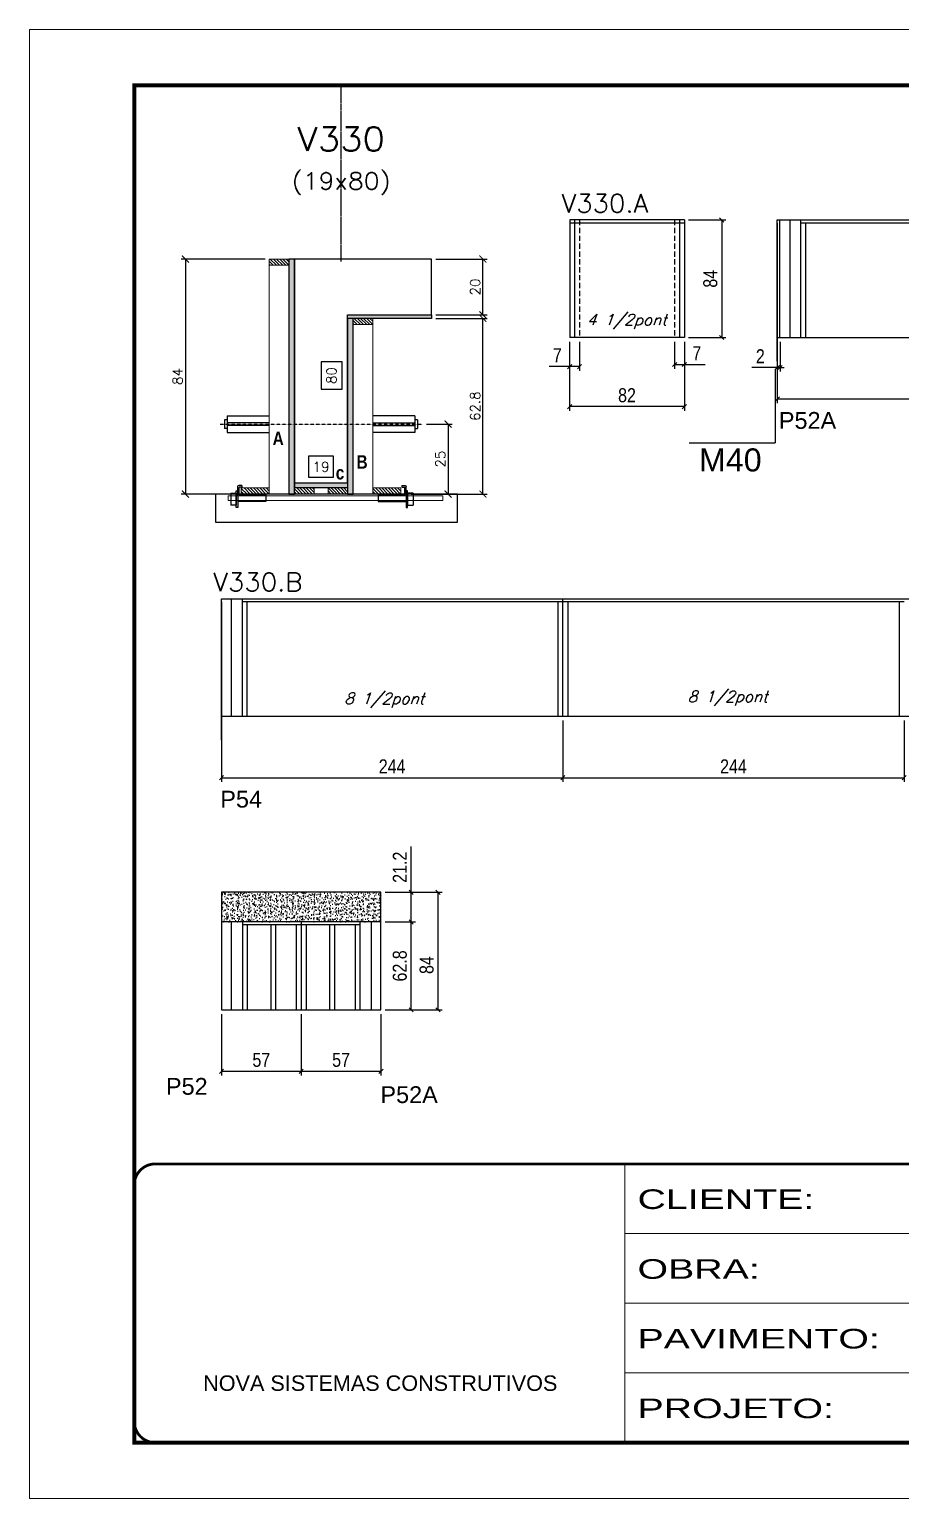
# Model space of a CAD drawing. Extents: x 137137 to 143418, y 10464 to 34486.
# Drawn here: x 141892 to 142515, y 23099 to 24149 of the extents above; entities that cross this region are included whole.
import ezdxf
from ezdxf.enums import TextEntityAlignment as Align

# ---------------------------------------------------------------- set-up
doc = ezdxf.new("R2010")
doc.units = 0
for name, pattern in [('CONTINUO', [0]), ('DASHED', [0.75, 0.5, -0.25]), ('HIDDEN', [0.375, 0.25, -0.125])]:
    doc.linetypes.add(name, pattern=pattern)
for name, color, linetype in [('5', 5, 'Continuous'), ('barrote', 251, 'Continuous'), ('COTA', 241, 'Continuous'), ('Cota Seção (2x)', 4, 'Continuous'), ('detalhes', 4, 'Continuous'), ('NOMENCLATURA', 7, 'Continuous'), ('Painéis', 200, 'Continuous'), ('presilha', 1, 'Continuous'), ('SARR_2.2x7', 40, 'Continuous'), ('SARR_3.5x7', 81, 'Continuous'), ('TENSOR', 3, 'Continuous'), ('texto', 7, 'Continuous'), ('Texto de Titulo', 7, 'Continuous'), ('Texto Qtd Sarr', 242, 'Continuous')]:
    doc.layers.add(name, color=color, linetype=linetype)
for name, color, linetype, lineweight in [('CONCRETO', 251, 'Continuous', 25), ('Folhas', 255, 'Continuous', 9), ('Hachura', 251, 'Continuous', 9), ('Madeira', 126, 'Continuous', 18), ('SARRAFO DE PRESSAO', 251, 'DASHED', 9), ('SCO-___-LAJ', 2, 'Continuous', 0), ('Texto Seção', 7, 'Continuous', 15)]:
    doc.layers.add(name, color=color, linetype=linetype, lineweight=lineweight)
doc.styles.add('ARIAL', font='arial.ttf')
doc.styles.add('COTA TECNICA', font='techl___.ttf', dxfattribs={"height": 10})
doc.styles.add('REGUA-120', font='ROMANS.shx', dxfattribs={"height": 15})
doc.styles.add('Romans', font='romans.shx')
doc.styles.get("Standard").update_dxf_attribs({"font": 'arial.ttf'})
doc.styles.add('TECNICA', font='techb___.ttf', dxfattribs={"height": 10})
doc.styles.add('Tecnologia', font='')
doc.styles.get('Tecnologia').set_extended_font_data('Forgotten Futurist')
doc.dimstyles.new('Cota Seção (2x)', dxfattribs={"dimtxt": 7, "dimasz": 5, "dimexe": 3, "dimexo": 3, "dimgap": 2, "dimtad": 3, "dimdec": 1, "dimlfac": 0.5, "dimzin": 12, "dimdsep": 46, "dimtxsty": 'Romans', "dimblk": 'ARCHTICK', "dimcen": 0, "dimclrd": 4, "dimclre": 4, "dimclrt": 1, "dimadec": 1, "dimazin": 3, "dimtfac": 1, "dimtdec": 1, "dimtmove": 0, "dimatfit": 3, "dimldrblk": 'OBLIQUE', "dimfxl": 1, "dimtolj": 1, "dimtzin": 12, "dimarcsym": 0})
doc.dimstyles.new('Cota Seção interna', dxfattribs={"dimtxt": 7, "dimasz": 6, "dimexe": 0.18, "dimexo": 2, "dimgap": -4, "dimtad": 3, "dimdec": 1, "dimlfac": 0.5, "dimzin": 12, "dimdsep": 46, "dimtxsty": 'Romans', "dimblk": 'ARCHTICK', "dimcen": 0.09, "dimse1": 1, "dimse2": 1, "dimsd1": 1, "dimsd2": 1, "dimclrd": 180, "dimclre": 5, "dimclrt": 1, "dimadec": 0, "dimazin": 3, "dimtfac": 1, "dimtdec": 1, "dimtofl": 0, "dimtmove": 0, "dimatfit": 3, "dimldrblk": 'ARCHTICK', "dimfxl": 1, "dimtolj": 1, "dimtzin": 0, "dimarcsym": 0})
doc.dimstyles.new('PAINEL', dxfattribs={"dimtxt": 10, "dimasz": 3, "dimexe": 3, "dimexo": 3, "dimgap": 3, "dimtad": 1, "dimdec": 1, "dimzin": 12, "dimdsep": 46, "dimtxsty": 'COTA TECNICA', "dimblk1": 'OBLIQUE', "dimblk2": 'OBLIQUE', "dimsah": 1, "dimcen": 0.9, "dimclrd": 4, "dimclre": 4, "dimclrt": 240, "dimadec": 1, "dimazin": 3, "dimtfac": 1, "dimtdec": 1, "dimtmove": 0, "dimatfit": 3, "dimfxl": 1, "dimtolj": 1, "dimtzin": 12, "dimarcsym": 0})

# ---------------------------------------------------------------- blocks, each defined once
blk = doc.blocks.new('9999999999')
at = {"color": 30, "linetype": 'CONTINUO'}
for p, q in [((98564.6, 34230.2), (98564.6, 34429.4)), ((98564.6, 34379.6), (99584, 34379.6)), ((98564.6, 34329.8), (99488, 34329.8)), ((98564.6, 34280), (99488, 34280))]:
    blk.add_line(p, q, dxfattribs=at)
at = {"color": 30, "linetype": 'CONTINUO', "const_width": 2}
blk.add_lwpolyline([(99584, 34230.2), (99584, 34414.4, 0.414214), (99569, 34429.4), (98229, 34429.4, 0.414214), (98214, 34414.4), (98214, 34245.2, 0.414214), (98229, 34230.2), (99584, 34230.2)], format="xyb", dxfattribs=at)
at = {"layer": 'Folhas'}
blk.add_lwpolyline([(98139, 34190.2), (99624, 34190.2), (99624, 35240.2), (98139, 35240.2)], close=True, dxfattribs=at)
at = {"layer": 'Folhas', "color": 30, "const_width": 3}
blk.add_lwpolyline([(98214, 34230.2), (99584, 34230.2), (99584, 35200.2), (98214, 35200.2)], close=True, dxfattribs=at)
at = {"color": 7, "linetype": 'Continuous', "ltscale": 5, "style": 'ARIAL'}
blk.add_text('NOVA SISTEMAS CONSTRUTIVOS', height=11.059, dxfattribs=at).set_placement((98263.2, 34267.2))
at = {"layer": 'Folhas', "color": 7, "style": 'Tecnologia', "width": 1.5}
for s, p in [('CLIENTE:', (98573.7, 34397.2)), ('OBRA:', (98573.7, 34347.3)), ('PAVIMENTO:', (98573.7, 34297.5)), ('PROJETO:', (98573.7, 34247.7))]:
    blk.add_text(s, height=14, dxfattribs=at).set_placement(p)
blk = doc.blocks.new('titulo1')
at = {"layer": 'Defpoints', "color": 252, "linetype": 'HIDDEN', "ltscale": 2}
blk.add_line((0, 0), (0, 125), dxfattribs=at)
at = {"layer": 'Defpoints', "style": 'Romans', "oblique": 15}
blk.add_attdef('FOLHA', text='', height=10, dxfattribs=at).set_placement((0, 15.6), align=Align.MIDDLE_CENTER)
at = {"layer": 'Texto Qtd Sarr', "color": 3, "style": 'Romans', "oblique": 15}
for tag, height, p in [('TITULO', 17, (0, 71.4)), ('SEÇÃO', 12, (0, 41.5))]:
    blk.add_attdef(tag, text='', height=height, dxfattribs=at).set_placement(p, align=Align.MIDDLE_CENTER)
blk = doc.blocks.new('_Oblique')
at = {"color": 0, "linetype": 'ByBlock', "lineweight": -2}
blk.add_line((-0.5, -0.5), (0.5, 0.5), dxfattribs=at)
blk = doc.blocks.new('*D1645')
at = {"layer": 'COTA', "color": 4, "linetype": 'ByBlock', "lineweight": -2, "transparency": 16777216}
for p, q in [((142426.9, 23937.9), (142426.9, 23881.5)), ((142672.9, 23925.4), (142672.9, 23881.5)), ((142426.9, 23884.5), (142672.9, 23884.5))]:
    blk.add_line(p, q, dxfattribs=at)
at = {"layer": 'Defpoints', "color": 0, "linetype": 'ByBlock', "transparency": 16777216}
for p in [(142426.9, 23940.9), (142672.9, 23928.4), (142672.9, 23884.5)]:
    blk.add_point(p, dxfattribs=at)
at = {"layer": 'COTA', "color": 4, "linetype": 'ByBlock', "lineweight": -2, "transparency": 16777216, "xscale": 3, "yscale": 3, "zscale": 3, "rotation": 180}
blk.add_blockref('_Oblique', (142426.9, 23884.5), dxfattribs=at)
at = {"layer": 'COTA', "color": 4, "linetype": 'ByBlock', "lineweight": -2, "transparency": 16777216, "xscale": 3, "yscale": 3, "zscale": 3}
blk.add_blockref('_Oblique', (142672.9, 23884.5), dxfattribs=at)
at = {"layer": 'COTA', "color": 240, "linetype": 'ByBlock', "transparency": 16777216, "insert": (142549.9, 23892.6), "char_height": 10, "attachment_point": 5, "style": 'COTA TECNICA'}
blk.add_mtext('\\A1;246', dxfattribs=at)
blk = doc.blocks.new('_ArchTick')
at = {"color": 0, "linetype": 'ByBlock', "const_width": 0.15}
blk.add_lwpolyline([(-0.5, -0.5), (0.5, 0.5)], dxfattribs=at)
blk = doc.blocks.new('*D1648')
at = {"layer": 'COTA', "color": 4, "lineweight": -2, "transparency": 16777216}
for p, q in [((142182.8, 23942.1), (142219.5, 23942.1)), ((142216.5, 23816.5), (142216.5, 23942.1)), ((142165.2, 23816.5), (142219.5, 23816.5))]:
    blk.add_line(p, q, dxfattribs=at)
at = {"layer": 'Defpoints', "color": 0, "transparency": 16777216}
for p in [(142179.8, 23942.1), (142216.5, 23942.1), (142162.2, 23816.5)]:
    blk.add_point(p, dxfattribs=at)
at = {"layer": 'COTA', "color": 4, "lineweight": -2, "transparency": 16777216, "xscale": 5, "yscale": 5, "zscale": 5}
for p, rotation in [((142216.5, 23942.1), 90), ((142216.5, 23816.5), 270)]:
    blk.add_blockref('_ArchTick', p, dxfattribs=dict(at, rotation=rotation))
at = {"layer": 'COTA', "color": 1, "transparency": 16777216, "insert": (142211, 23879.3), "char_height": 7, "attachment_point": 5, "rotation": 90, "style": 'Romans'}
blk.add_mtext('\\A1;62.8', dxfattribs=at)
blk = doc.blocks.new('*D1649')
at = {"layer": 'COTA', "color": 4, "lineweight": -2, "transparency": 16777216}
for p, q in [((142182.8, 23984.5), (142219.5, 23984.5)), ((142216.5, 23944.5), (142216.5, 23984.5)), ((142182.8, 23944.5), (142219.5, 23944.5))]:
    blk.add_line(p, q, dxfattribs=at)
at = {"layer": 'Defpoints', "color": 0, "transparency": 16777216}
for p in [(142179.8, 23984.5), (142216.5, 23984.5), (142179.8, 23944.5)]:
    blk.add_point(p, dxfattribs=at)
at = {"layer": 'COTA', "color": 4, "lineweight": -2, "transparency": 16777216, "xscale": 5, "yscale": 5, "zscale": 5}
for p, rotation in [((142216.5, 23984.5), 90), ((142216.5, 23944.5), 270)]:
    blk.add_blockref('_ArchTick', p, dxfattribs=dict(at, rotation=rotation))
at = {"layer": 'COTA', "color": 1, "transparency": 16777216, "insert": (142211, 23964.5), "char_height": 7, "attachment_point": 5, "rotation": 90, "style": 'Romans'}
blk.add_mtext('\\A1;20', dxfattribs=at)
blk = doc.blocks.new('*D1650')
at = {"layer": 'Cota Seção (2x)', "color": 180, "lineweight": -2, "transparency": 16777216}
for p, q in [((142115.8, 23910.9), (142100.8, 23910.9)), ((142100.8, 23910.9), (142100.8, 23891.5)), ((142115.8, 23891.5), (142115.8, 23910.9)), ((142100.8, 23891.5), (142115.8, 23891.5))]:
    blk.add_line(p, q, dxfattribs=at)
at = {"layer": 'Defpoints', "color": 0, "transparency": 16777216}
for p in [(142119.8, 23984.5), (142119.8, 23984.5), (142119.8, 23824.5)]:
    blk.add_point(p, dxfattribs=at)
at = {"layer": 'Cota Seção (2x)', "color": 1, "transparency": 16777216, "insert": (142108.3, 23901.2), "char_height": 7, "attachment_point": 5, "rotation": 90, "style": 'Romans'}
blk.add_mtext('\\A1;80', dxfattribs=at)
blk = doc.blocks.new('PRESILHA METÁLICA 1')
at = {"layer": 'presilha'}
for p, q in [((7.5, 10.6), (7.5, 19.9)), ((12, 21), (8.6, 21)), ((9, 11.6), (9, 18.9)), ((12, 19.5), (9.6, 19.5)), ((12, 21), (12, 19.5)), ((0, 13), (6, 13)), ((0, 13), (0, 0)), ((6, 0), (0, 0)), ((6, 15.5), (7.5, 15.5)), ((6, -2.5), (6, 15.5)), ((6, 13), (6, 0)), ((7.5, 15.5), (7.5, -2.5)), ((37.5, 4.1), (7.5, 4.1)), ((37.5, 11), (9.6, 11)), ((37.5, 11), (37.5, 4.1)), ((7.5, -2.5), (6, -2.5))]:
    blk.add_line(p, q, dxfattribs=at)
for centre, radius, start, end in [((8.6, 19.9), 1.14, 90, 180), ((9.6, 18.9), 0.57, 90, 180), ((9.6, 11.6), 0.57, 180, 270)]:
    blk.add_arc(centre, radius, start, end, dxfattribs=at)
blk = doc.blocks.new('*D1651')
at = {"layer": 'Cota Seção (2x)', "color": 180, "lineweight": -2, "transparency": 16777216}
for p, q in [((142109.8, 23843.5), (142091.8, 23843.5)), ((142091.8, 23843.5), (142091.8, 23828.5)), ((142109.8, 23828.5), (142109.8, 23843.5)), ((142091.8, 23828.5), (142109.8, 23828.5))]:
    blk.add_line(p, q, dxfattribs=at)
at = {"layer": 'Defpoints', "color": 0, "transparency": 16777216}
for p in [(142081.8, 23816.5), (142119.8, 23824.5), (142119.8, 23816.5)]:
    blk.add_point(p, dxfattribs=at)
at = {"layer": 'Cota Seção (2x)', "color": 1, "transparency": 16777216, "insert": (142100.8, 23836), "char_height": 7, "attachment_point": 5, "style": 'Romans'}
blk.add_mtext('\\A1;19', dxfattribs=at)
blk = doc.blocks.new('*D1652')
at = {"layer": 'COTA', "color": 4, "lineweight": -2, "transparency": 16777216}
for p, q in [((142060.8, 23984.5), (142000.8, 23984.5)), ((142003.8, 23984.5), (142003.8, 23816.5)), ((142060.8, 23816.5), (142000.8, 23816.5))]:
    blk.add_line(p, q, dxfattribs=at)
at = {"layer": 'Defpoints', "color": 0, "transparency": 16777216}
for p in [(142063.8, 23984.5), (142003.8, 23816.5), (142063.8, 23816.5)]:
    blk.add_point(p, dxfattribs=at)
at = {"layer": 'COTA', "color": 4, "lineweight": -2, "transparency": 16777216, "xscale": 5, "yscale": 5, "zscale": 5}
for p, rotation in [((142003.8, 23984.5), 90), ((142003.8, 23816.5), 270)]:
    blk.add_blockref('_ArchTick', p, dxfattribs=dict(at, rotation=rotation))
at = {"layer": 'COTA', "color": 1, "transparency": 16777216, "insert": (141998.3, 23900.5), "char_height": 7, "attachment_point": 5, "rotation": 90, "style": 'Romans'}
blk.add_mtext('\\A1;84', dxfattribs=at)
blk = doc.blocks.new('*D1653')
at = {"layer": 'COTA', "color": 4, "lineweight": -2, "transparency": 16777216}
for p, q in [((142176.1, 23866.5), (142194.6, 23866.5)), ((142191.6, 23866.5), (142191.6, 23816.5)), ((142176.1, 23816.5), (142194.6, 23816.5))]:
    blk.add_line(p, q, dxfattribs=at)
at = {"layer": 'Defpoints', "color": 0, "transparency": 16777216}
for p in [(142173.1, 23866.5), (142173.1, 23816.5), (142191.6, 23816.5)]:
    blk.add_point(p, dxfattribs=at)
at = {"layer": 'COTA', "color": 4, "lineweight": -2, "transparency": 16777216, "xscale": 5, "yscale": 5, "zscale": 5}
for p, rotation in [((142191.6, 23866.5), 90), ((142191.6, 23816.5), 270)]:
    blk.add_blockref('_ArchTick', p, dxfattribs=dict(at, rotation=rotation))
at = {"layer": 'COTA', "color": 1, "transparency": 16777216, "insert": (142186.1, 23841.5), "char_height": 7, "attachment_point": 5, "rotation": 90, "style": 'Romans'}
blk.add_mtext('\\A1;25', dxfattribs=at)
blk = doc.blocks.new('*D1668')
at = {"layer": 'COTA', "color": 4, "lineweight": -2, "ltscale": 25, "transparency": 16777216}
for p, q in [((142426.9, 23925.4), (142426.9, 23904)), ((142428.9, 23925.4), (142428.9, 23904)), ((142426.9, 23907), (142408.7, 23907)), ((142428.9, 23907), (142426.9, 23907)), ((142428.9, 23907), (142431.9, 23907))]:
    blk.add_line(p, q, dxfattribs=at)
at = {"layer": 'Defpoints', "color": 0, "ltscale": 25, "transparency": 16777216}
for p in [(142426.9, 23928.4), (142428.9, 23928.4), (142426.9, 23907)]:
    blk.add_point(p, dxfattribs=at)
at = {"layer": 'COTA', "color": 4, "lineweight": -2, "ltscale": 25, "transparency": 16777216, "xscale": 3, "yscale": 3, "zscale": 3}
blk.add_blockref('_Oblique', (142426.9, 23907), dxfattribs=at)
at = {"layer": 'COTA', "color": 4, "lineweight": -2, "ltscale": 25, "transparency": 16777216, "xscale": 3, "yscale": 3, "zscale": 3, "rotation": 180}
blk.add_blockref('_Oblique', (142428.9, 23907), dxfattribs=at)
at = {"layer": 'COTA', "color": 240, "ltscale": 25, "transparency": 16777216, "insert": (142414.8, 23915), "char_height": 10, "attachment_point": 5, "style": 'COTA TECNICA'}
blk.add_mtext('\\A1;2', dxfattribs=at)
blk = doc.blocks.new('*D1670')
at = {"layer": 'COTA', "color": 4, "lineweight": -2, "ltscale": 25, "transparency": 16777216}
for p, q in [((142278.5, 23925.4), (142278.5, 23876)), ((142360.5, 23925.4), (142360.5, 23876)), ((142360.5, 23879), (142278.5, 23879))]:
    blk.add_line(p, q, dxfattribs=at)
at = {"layer": 'Defpoints', "color": 0, "ltscale": 25, "transparency": 16777216}
for p in [(142278.5, 23928.4), (142360.5, 23928.4), (142278.5, 23879)]:
    blk.add_point(p, dxfattribs=at)
at = {"layer": 'COTA', "color": 4, "lineweight": -2, "ltscale": 25, "transparency": 16777216, "xscale": 3, "yscale": 3, "zscale": 3, "rotation": 180}
blk.add_blockref('_Oblique', (142278.5, 23879), dxfattribs=at)
at = {"layer": 'COTA', "color": 4, "lineweight": -2, "ltscale": 25, "transparency": 16777216, "xscale": 3, "yscale": 3, "zscale": 3}
blk.add_blockref('_Oblique', (142360.5, 23879), dxfattribs=at)
at = {"layer": 'COTA', "color": 240, "ltscale": 25, "transparency": 16777216, "insert": (142319.5, 23887.1), "char_height": 10, "attachment_point": 5, "style": 'COTA TECNICA'}
blk.add_mtext('\\A1;82', dxfattribs=at)
blk = doc.blocks.new('*D1671')
at = {"layer": 'COTA', "color": 4, "lineweight": -2, "ltscale": 25, "transparency": 16777216}
for p, q in [((142363.5, 24012.4), (142390.2, 24012.4)), ((142387.2, 24012.4), (142387.2, 23928.4)), ((142363.5, 23928.4), (142390.2, 23928.4))]:
    blk.add_line(p, q, dxfattribs=at)
at = {"layer": 'Defpoints', "color": 0, "ltscale": 25, "transparency": 16777216}
for p in [(142360.5, 24012.4), (142360.5, 23928.4), (142387.2, 23928.4)]:
    blk.add_point(p, dxfattribs=at)
at = {"layer": 'COTA', "color": 4, "lineweight": -2, "ltscale": 25, "transparency": 16777216, "xscale": 3, "yscale": 3, "zscale": 3}
for p, rotation in [((142387.2, 24012.4), 90), ((142387.2, 23928.4), 270)]:
    blk.add_blockref('_Oblique', p, dxfattribs=dict(at, rotation=rotation))
at = {"layer": 'COTA', "color": 240, "ltscale": 25, "transparency": 16777216, "insert": (142379.1, 23970.4), "char_height": 10, "attachment_point": 5, "rotation": 90, "style": 'COTA TECNICA'}
blk.add_mtext('\\A1;84', dxfattribs=at)
blk = doc.blocks.new('*D1659')
at = {"layer": 'COTA', "color": 4, "lineweight": -2, "ltscale": 25, "transparency": 16777216}
for p, q in [((142278.5, 23925.4), (142278.5, 23904.6)), ((142285.5, 23925.4), (142285.5, 23904.6)), ((142278.5, 23907.6), (142263.8, 23907.6)), ((142285.5, 23907.6), (142278.5, 23907.6))]:
    blk.add_line(p, q, dxfattribs=at)
at = {"layer": 'Defpoints', "color": 0, "ltscale": 25, "transparency": 16777216}
for p in [(142278.5, 23928.4), (142285.5, 23928.4), (142278.5, 23907.6)]:
    blk.add_point(p, dxfattribs=at)
at = {"layer": 'COTA', "color": 4, "lineweight": -2, "ltscale": 25, "transparency": 16777216, "xscale": 3, "yscale": 3, "zscale": 3, "rotation": 180}
blk.add_blockref('_Oblique', (142278.5, 23907.6), dxfattribs=at)
at = {"layer": 'COTA', "color": 4, "lineweight": -2, "ltscale": 25, "transparency": 16777216, "xscale": 3, "yscale": 3, "zscale": 3}
blk.add_blockref('_Oblique', (142285.5, 23907.6), dxfattribs=at)
at = {"layer": 'COTA', "color": 240, "ltscale": 25, "transparency": 16777216, "insert": (142269.7, 23915.7), "char_height": 10, "attachment_point": 5, "style": 'COTA TECNICA'}
blk.add_mtext('\\A1;7', dxfattribs=at)
blk = doc.blocks.new('*D1660')
at = {"layer": 'COTA', "color": 4, "lineweight": -2, "ltscale": 25, "transparency": 16777216}
for p, q in [((142353.5, 23925.4), (142353.5, 23906.1)), ((142360.5, 23925.4), (142360.5, 23906.1)), ((142353.5, 23909.1), (142360.5, 23909.1)), ((142360.5, 23909.1), (142375.3, 23909.1))]:
    blk.add_line(p, q, dxfattribs=at)
at = {"layer": 'Defpoints', "color": 0, "ltscale": 25, "transparency": 16777216}
for p in [(142353.5, 23928.4), (142360.5, 23928.4), (142360.5, 23909.1)]:
    blk.add_point(p, dxfattribs=at)
at = {"layer": 'COTA', "color": 4, "lineweight": -2, "ltscale": 25, "transparency": 16777216, "xscale": 3, "yscale": 3, "zscale": 3, "rotation": 180}
blk.add_blockref('_Oblique', (142353.5, 23909.1), dxfattribs=at)
at = {"layer": 'COTA', "color": 4, "lineweight": -2, "ltscale": 25, "transparency": 16777216, "xscale": 3, "yscale": 3, "zscale": 3}
blk.add_blockref('_Oblique', (142360.5, 23909.1), dxfattribs=at)
at = {"layer": 'COTA', "color": 240, "ltscale": 25, "transparency": 16777216, "insert": (142369.4, 23917.2), "char_height": 10, "attachment_point": 5, "style": 'COTA TECNICA'}
blk.add_mtext('\\A1;7', dxfattribs=at)
blk = doc.blocks.new('*D1633')
at = {"layer": 'COTA', "color": 4, "linetype": 'ByBlock', "lineweight": -2, "transparency": 16777216}
for p, q in [((142029.6, 23667.2), (142029.6, 23610.8)), ((142273.6, 23654.7), (142273.6, 23610.8)), ((142029.6, 23613.8), (142273.6, 23613.8))]:
    blk.add_line(p, q, dxfattribs=at)
at = {"layer": 'Defpoints', "color": 0, "linetype": 'ByBlock', "transparency": 16777216}
for p in [(142029.6, 23670.2), (142273.6, 23657.7), (142273.6, 23613.8)]:
    blk.add_point(p, dxfattribs=at)
at = {"layer": 'COTA', "color": 4, "linetype": 'ByBlock', "lineweight": -2, "transparency": 16777216, "xscale": 3, "yscale": 3, "zscale": 3, "rotation": 180}
blk.add_blockref('_Oblique', (142029.6, 23613.8), dxfattribs=at)
at = {"layer": 'COTA', "color": 4, "linetype": 'ByBlock', "lineweight": -2, "transparency": 16777216, "xscale": 3, "yscale": 3, "zscale": 3}
blk.add_blockref('_Oblique', (142273.6, 23613.8), dxfattribs=at)
at = {"layer": 'COTA', "color": 240, "linetype": 'ByBlock', "transparency": 16777216, "insert": (142151.6, 23621.9), "char_height": 10, "attachment_point": 5, "style": 'COTA TECNICA'}
blk.add_mtext('\\A1;244', dxfattribs=at)
blk = doc.blocks.new('*D1634')
at = {"layer": 'COTA', "color": 4, "linetype": 'ByBlock', "lineweight": -2, "transparency": 16777216}
for p, q in [((142273.6, 23654.7), (142273.6, 23610.8)), ((142517.6, 23654.7), (142517.6, 23610.8)), ((142273.6, 23613.8), (142517.6, 23613.8))]:
    blk.add_line(p, q, dxfattribs=at)
at = {"layer": 'Defpoints', "color": 0, "linetype": 'ByBlock', "transparency": 16777216}
for p in [(142273.6, 23657.7), (142517.6, 23657.7), (142517.6, 23613.8)]:
    blk.add_point(p, dxfattribs=at)
at = {"layer": 'COTA', "color": 4, "linetype": 'ByBlock', "lineweight": -2, "transparency": 16777216, "xscale": 3, "yscale": 3, "zscale": 3, "rotation": 180}
blk.add_blockref('_Oblique', (142273.6, 23613.8), dxfattribs=at)
at = {"layer": 'COTA', "color": 4, "linetype": 'ByBlock', "lineweight": -2, "transparency": 16777216, "xscale": 3, "yscale": 3, "zscale": 3}
blk.add_blockref('_Oblique', (142517.6, 23613.8), dxfattribs=at)
at = {"layer": 'COTA', "color": 240, "linetype": 'ByBlock', "transparency": 16777216, "insert": (142395.6, 23621.9), "char_height": 10, "attachment_point": 5, "style": 'COTA TECNICA'}
blk.add_mtext('\\A1;244', dxfattribs=at)
blk = doc.blocks.new('*D1641')
at = {"layer": 'COTA', "color": 4, "linetype": 'ByBlock', "lineweight": -2, "transparency": 16777216}
for p, q in [((142146.6, 23510.7), (142168.2, 23510.7)), ((142165.2, 23447.9), (142165.2, 23510.7)), ((142146.6, 23447.9), (142168.2, 23447.9))]:
    blk.add_line(p, q, dxfattribs=at)
at = {"layer": 'Defpoints', "color": 0, "linetype": 'ByBlock', "transparency": 16777216}
for p in [(142143.6, 23510.7), (142165.2, 23510.7), (142143.6, 23447.9)]:
    blk.add_point(p, dxfattribs=at)
at = {"layer": 'COTA', "color": 4, "linetype": 'ByBlock', "lineweight": -2, "transparency": 16777216, "xscale": 3, "yscale": 3, "zscale": 3}
for p, rotation in [((142165.2, 23510.7), 90), ((142165.2, 23447.9), 270)]:
    blk.add_blockref('_Oblique', p, dxfattribs=dict(at, rotation=rotation))
at = {"layer": 'COTA', "color": 240, "linetype": 'ByBlock', "transparency": 16777216, "insert": (142157.1, 23479.3), "char_height": 10, "attachment_point": 5, "rotation": 90, "style": 'COTA TECNICA'}
blk.add_mtext('\\A1;62.8', dxfattribs=at)
blk = doc.blocks.new('*D1642')
at = {"layer": 'COTA', "color": 4, "linetype": 'ByBlock', "lineweight": -2, "transparency": 16777216}
for p, q in [((142146.6, 23531.9), (142187.4, 23531.9)), ((142184.4, 23447.9), (142184.4, 23531.9)), ((142146.6, 23447.9), (142187.4, 23447.9))]:
    blk.add_line(p, q, dxfattribs=at)
at = {"layer": 'Defpoints', "color": 0, "linetype": 'ByBlock', "transparency": 16777216}
for p in [(142143.6, 23531.9), (142184.4, 23531.9), (142143.6, 23447.9)]:
    blk.add_point(p, dxfattribs=at)
at = {"layer": 'COTA', "color": 4, "linetype": 'ByBlock', "lineweight": -2, "transparency": 16777216, "xscale": 3, "yscale": 3, "zscale": 3}
for p, rotation in [((142184.4, 23531.9), 90), ((142184.4, 23447.9), 270)]:
    blk.add_blockref('_Oblique', p, dxfattribs=dict(at, rotation=rotation))
at = {"layer": 'COTA', "color": 240, "linetype": 'ByBlock', "transparency": 16777216, "insert": (142176.3, 23479.9), "char_height": 10, "attachment_point": 5, "rotation": 90, "style": 'COTA TECNICA'}
blk.add_mtext('\\A1;84', dxfattribs=at)
blk = doc.blocks.new('*D1643')
at = {"layer": 'COTA', "color": 4, "linetype": 'ByBlock', "lineweight": -2, "transparency": 16777216}
for p, q in [((142029.6, 23444.9), (142029.6, 23401)), ((142086.6, 23444.9), (142086.6, 23401)), ((142029.6, 23404), (142086.6, 23404))]:
    blk.add_line(p, q, dxfattribs=at)
at = {"layer": 'Defpoints', "color": 0, "linetype": 'ByBlock', "transparency": 16777216}
for p in [(142029.6, 23447.9), (142086.6, 23447.9), (142086.6, 23404)]:
    blk.add_point(p, dxfattribs=at)
at = {"layer": 'COTA', "color": 4, "linetype": 'ByBlock', "lineweight": -2, "transparency": 16777216, "xscale": 3, "yscale": 3, "zscale": 3, "rotation": 180}
blk.add_blockref('_Oblique', (142029.6, 23404), dxfattribs=at)
at = {"layer": 'COTA', "color": 4, "linetype": 'ByBlock', "lineweight": -2, "transparency": 16777216, "xscale": 3, "yscale": 3, "zscale": 3}
blk.add_blockref('_Oblique', (142086.6, 23404), dxfattribs=at)
at = {"layer": 'COTA', "color": 240, "linetype": 'ByBlock', "transparency": 16777216, "insert": (142058.1, 23412.1), "char_height": 10, "attachment_point": 5, "style": 'COTA TECNICA'}
blk.add_mtext('\\A1;57', dxfattribs=at)
blk = doc.blocks.new('*D1644')
at = {"layer": 'COTA', "color": 4, "linetype": 'ByBlock', "lineweight": -2, "transparency": 16777216}
for p, q in [((142086.6, 23444.9), (142086.6, 23401)), ((142143.6, 23444.9), (142143.6, 23401)), ((142086.6, 23404), (142143.6, 23404))]:
    blk.add_line(p, q, dxfattribs=at)
at = {"layer": 'Defpoints', "color": 0, "linetype": 'ByBlock', "transparency": 16777216}
for p in [(142086.6, 23447.9), (142143.6, 23447.9), (142143.6, 23404)]:
    blk.add_point(p, dxfattribs=at)
at = {"layer": 'COTA', "color": 4, "linetype": 'ByBlock', "lineweight": -2, "transparency": 16777216, "xscale": 3, "yscale": 3, "zscale": 3, "rotation": 180}
blk.add_blockref('_Oblique', (142086.6, 23404), dxfattribs=at)
at = {"layer": 'COTA', "color": 4, "linetype": 'ByBlock', "lineweight": -2, "transparency": 16777216, "xscale": 3, "yscale": 3, "zscale": 3}
blk.add_blockref('_Oblique', (142143.6, 23404), dxfattribs=at)
at = {"layer": 'COTA', "color": 240, "linetype": 'ByBlock', "transparency": 16777216, "insert": (142115.1, 23412.1), "char_height": 10, "attachment_point": 5, "style": 'COTA TECNICA'}
blk.add_mtext('\\A1;57', dxfattribs=at)
blk = doc.blocks.new('*D1654')
at = {"layer": 'COTA', "color": 4, "lineweight": -2, "ltscale": 25, "transparency": 16777216}
for p, q in [((142165.2, 23531.9), (142165.2, 23564.7)), ((142146.6, 23531.9), (142168.2, 23531.9)), ((142165.2, 23510.7), (142165.2, 23531.9)), ((142146.6, 23510.7), (142168.2, 23510.7))]:
    blk.add_line(p, q, dxfattribs=at)
at = {"layer": 'Defpoints', "color": 0, "ltscale": 25, "transparency": 16777216}
for p in [(142143.6, 23531.9), (142165.2, 23531.9), (142143.6, 23510.7)]:
    blk.add_point(p, dxfattribs=at)
at = {"layer": 'COTA', "color": 4, "lineweight": -2, "ltscale": 25, "transparency": 16777216, "xscale": 3, "yscale": 3, "zscale": 3}
for p, rotation in [((142165.2, 23531.9), 90), ((142165.2, 23510.7), 270)]:
    blk.add_blockref('_Oblique', p, dxfattribs=dict(at, rotation=rotation))
at = {"layer": 'COTA', "color": 240, "ltscale": 25, "transparency": 16777216, "insert": (142157.1, 23549.8), "char_height": 10, "attachment_point": 5, "rotation": 90, "style": 'COTA TECNICA'}
blk.add_mtext('\\A1;21.2', dxfattribs=at)

msp = doc.modelspace()

# ---------------------------------------------------------------- hatches: boundary and pattern name
at = {"layer": 'COTA', "linetype": 'ByBlock'}
h = msp.add_hatch(dxfattribs=at)
h.set_pattern_fill('AR-CONC', color=256, scale=0.03)
h.set_pattern_definition([(50, (3175.769, -8239.3266), (5.46554007, -0.47817257), [0.5715, -6.2865]), (355, (3175.769, -8239.3266), (-1.05730264, 5.73170536), [0.4572, -5.02921753]), (100.4514447, (3176.224, -8239.3665), (4.40823741, 5.25353256), [0.48570026, -5.34270734]), (46.1842, (3175.769, -8237.8026), (8.13237123, -1.26126984), [0.85725, -9.42975]), (96.6355576, (3176.4465, -8237.908), (7.122124, 7.42278374), [0.7285507, -8.01406824]), (351.184151, (3175.769, -8237.803), (7.122124, 7.42278374), [0.685799, -7.54379196]), (21, (3176.531, -8238.1836), (4.54843174, -3.06795595), [0.5715, -6.2865]), (326, (3176.531, -8238.1836), (1.85406085, 5.52563898), [0.4572, -5.0292]), (71.451445, (3176.91, -8238.4393), (6.40249258, 2.45768307), [0.48570026, -5.34269813]), (37.5, (3175.7688, -8239.3266), (0.092658098, 2.536651166), [0, -4.96824, 0, -5.1054, 0, -5.04825]), (7.5, (3175.7688, -8239.3266), (2.004589875, 3.005417245), [0, -2.91084, 0, -4.85394, 0, -1.92405]), (327.5, (3174.0695, -8239.3266), (4.067717855, -0.17186232), [0, -1.905, 0, -5.9436, 0, -7.8867]), (317.5, (3173.3075, -8239.3266), (4.44387544, 0.76279473), [0, -2.4765, 0, -3.94716, 0, -5.6007])])
h.paths.add_polyline_path([(142143.59, 23510.74), (142143.59, 23531.94), (142029.59, 23531.94), (142029.59, 23510.74)])
at = {"layer": 'Hachura'}
h = msp.add_hatch(dxfattribs=at)
h.set_pattern_fill('ANSI31', color=256, scale=0.5, angle=270, style=0)
h.set_pattern_definition([(315, (164953.8459, 15676.8488), (1.12253202, 1.12253202), [])])
h.paths.add_polyline_path([(142063.79, 23980.09), (142063.79, 23984.49), (142077.79, 23984.49), (142077.79, 23980.09)])
h = msp.add_hatch(color=256, dxfattribs=at)
h.dxf.hatch_style = 1
h.paths.add_polyline_path([(142081.79, 23984.49), (142077.79, 23984.49), (142077.79, 23816.49), (142081.79, 23816.49)])
h = msp.add_hatch(color=256, dxfattribs=at)
h.dxf.hatch_style = 1
h.paths.add_polyline_path([(142119.79, 23942.09), (142119.79, 23944.49), (142179.79, 23944.49), (142179.79, 23942.09)])
h = msp.add_hatch(color=256, dxfattribs=at)
h.dxf.hatch_style = 1
h.paths.add_polyline_path([(142123.79, 23942.09), (142119.79, 23942.09), (142119.79, 23816.49), (142123.79, 23816.49)])
h = msp.add_hatch(dxfattribs=at)
h.set_pattern_fill('ANSI31', color=256, scale=0.5, angle=270, style=0)
h.set_pattern_definition([(315, (165013.8459, 15634.4488), (1.12253202, 1.12253202), [])])
h.paths.add_polyline_path([(142123.79, 23937.69), (142123.79, 23942.09), (142137.79, 23942.09), (142137.79, 23937.69)])
h = msp.add_hatch(dxfattribs=at)
h.set_pattern_fill('ANSI31', color=256, scale=0.5, angle=270, style=0)
h.set_pattern_definition([(315, (164919.8459, 15586.8488), (1.12253202, 1.12253202), [])])
h.paths.add_polyline_path([(142063.79, 23816.49), (142063.79, 23820.89), (142043.79, 23820.89), (142043.79, 23816.49)])
h = msp.add_hatch(color=256, dxfattribs=at)
h.dxf.hatch_style = 1
h.paths.add_polyline_path([(142081.79, 23820.89), (142081.79, 23824.49), (142119.79, 23824.49), (142119.79, 23820.89)])
h = msp.add_hatch(dxfattribs=at)
h.set_pattern_fill('ANSI31', color=256, scale=0.5, angle=270, style=0)
h.set_pattern_definition([(315, (165022.648, 15586.8488), (1.12253202, 1.12253202), [])])
h.paths.add_polyline_path([(142081.79, 23816.49), (142081.79, 23820.89), (142095.79, 23820.89), (142095.79, 23816.49)])
h = msp.add_hatch(dxfattribs=at)
h.set_pattern_fill('ANSI31', color=256, scale=0.5, angle=270, style=0)
h.set_pattern_definition([(315, (165022.6459, 15586.8488), (1.12253202, 1.12253202), [])])
h.paths.add_polyline_path([(142119.79, 23816.49), (142119.79, 23820.89), (142105.79, 23820.89), (142105.79, 23816.49)])
h = msp.add_hatch(dxfattribs=at)
h.set_pattern_fill('ANSI31', color=256, scale=0.5, angle=270, style=0)
h.set_pattern_definition([(315, (165013.8459, 15586.8488), (1.12253202, 1.12253202), [])])
h.paths.add_polyline_path([(142157.79, 23816.49), (142157.79, 23820.89), (142137.79, 23820.89), (142137.79, 23816.49)])

# ---------------------------------------------------------------- linework, layer by layer
at = {"ltscale": 3}
for p, q in [((142031.79, 23869.46), (142031.79, 23863.46)), ((142033.79, 23869.46), (142031.79, 23869.46)), ((142033.79, 23872.46), (142033.79, 23860.46)), ((142033.79, 23872.46), (142063.79, 23872.46)), ((142063.79, 23867.46), (142033.79, 23867.46)), ((142167.79, 23872.46), (142137.79, 23872.46)), ((142137.79, 23867.46), (142167.79, 23867.46)), ((142167.79, 23872.46), (142167.79, 23860.46)), ((142169.79, 23869.46), (142167.79, 23869.46)), ((142169.79, 23869.46), (142169.79, 23863.46)), ((142033.79, 23863.46), (142031.79, 23863.46)), ((142063.79, 23865.46), (142033.79, 23865.46)), ((142033.79, 23860.46), (142063.79, 23860.46)), ((142137.79, 23865.46), (142167.79, 23865.46)), ((142167.79, 23860.46), (142137.79, 23860.46)), ((142167.79, 23863.46), (142169.79, 23863.46))]:
    msp.add_line(p, q, dxfattribs=at)
at = {"layer": 'barrote'}
msp.add_lwpolyline([(142025.42, 23796.49), (142198.39, 23796.49), (142198.39, 23816.49), (142025.42, 23816.49)], close=True, dxfattribs=at)
at = {"layer": 'CONCRETO'}
msp.add_lwpolyline([(142119.79, 23944.49), (142179.79, 23944.49), (142179.79, 23984.49), (142119.79, 23984.49), (142119.79, 23984.49), (142081.79, 23984.49), (142081.79, 23820.89), (142081.79, 23820.89), (142081.79, 23824.49), (142119.79, 23824.49)], close=True, dxfattribs=at)
at = {"layer": 'COTA', "linetype": 'ByBlock'}
for p, q in [((142426.86, 23911.41), (142426.86, 23928.41)), ((142029.59, 23640.73), (142029.59, 23657.73)), ((142143.59, 23531.94), (142029.59, 23531.94)), ((142029.59, 23531.94), (142029.59, 23510.74)), ((142143.59, 23510.74), (142143.59, 23531.94))]:
    msp.add_line(p, q, dxfattribs=at)
at = {"layer": 'Madeira'}
for points in [[(142063.79, 23980.09), (142063.79, 23984.49), (142077.79, 23984.49), (142077.79, 23980.09)], [(142063.79, 23984.49), (142077.79, 23984.49), (142077.79, 23816.49), (142063.79, 23816.49)], [(142123.79, 23937.69), (142123.79, 23942.09), (142137.79, 23942.09), (142137.79, 23937.69)], [(142123.79, 23942.09), (142137.79, 23942.09), (142137.79, 23816.49), (142123.79, 23816.49)], [(142063.79, 23816.49), (142063.79, 23820.89), (142043.79, 23820.89), (142043.79, 23816.49)], [(142081.79, 23816.49), (142081.79, 23820.89), (142095.79, 23820.89), (142095.79, 23816.49)], [(142119.79, 23816.49), (142119.79, 23820.89), (142105.79, 23820.89), (142105.79, 23816.49)], [(142157.79, 23816.49), (142157.79, 23820.89), (142137.79, 23820.89), (142137.79, 23816.49)]]:
    msp.add_lwpolyline(points, close=True, dxfattribs=at)
at = {"layer": 'NOMENCLATURA', "linetype": 'Continuous'}
for p in [(142425.36, 23905.53), (142363.86, 23853.13)]:
    msp.add_line(p, (142425.36, 23853.13), dxfattribs=at)
at = {"layer": 'Painéis', "linetype": 'ByBlock'}
for p, q in [((142360.53, 24012.41), (142278.53, 24012.41)), ((142278.53, 24012.41), (142278.53, 23928.41)), ((142360.53, 24012.41), (142360.53, 23928.41)), ((142426.86, 24012.41), (143104.36, 24012.41)), ((142426.86, 23928.41), (142426.86, 24012.41)), ((142428.86, 23928.41), (142428.86, 24012.41)), ((142360.53, 23928.41), (142278.53, 23928.41)), ((142426.86, 23928.41), (143104.36, 23928.41)), ((142029.59, 23741.73), (142739.59, 23741.73)), ((142029.59, 23657.73), (142029.59, 23741.73)), ((142273.59, 23657.73), (142273.59, 23741.73)), ((142029.59, 23657.73), (142739.59, 23657.73)), ((142029.59, 23510.74), (142029.59, 23447.94)), ((142143.59, 23510.74), (142029.59, 23510.74)), ((142086.59, 23510.74), (142086.59, 23447.94)), ((142143.59, 23447.94), (142143.59, 23510.74)), ((142029.59, 23447.94), (142143.59, 23447.94))]:
    msp.add_line(p, q, dxfattribs=at)
at = {"layer": 'Painéis'}
for points in [[(142081.79, 23984.49), (142077.79, 23984.49), (142077.79, 23816.49), (142081.79, 23816.49)], [(142119.79, 23942.09), (142119.79, 23944.49), (142179.79, 23944.49), (142179.79, 23942.09)], [(142123.79, 23942.09), (142119.79, 23942.09), (142119.79, 23816.49), (142123.79, 23816.49)], [(142081.79, 23820.89), (142081.79, 23824.49), (142119.79, 23824.49), (142119.79, 23820.89)]]:
    msp.add_lwpolyline(points, close=True, dxfattribs=at)
at = {"layer": 'SARR_2.2x7', "linetype": 'Continuous'}
for p, q in [((142360.53, 24010.21), (142278.53, 24010.21)), ((142426.86, 24010.21), (142426.86, 24012.41)), ((142435.84, 24012.41), (142435.84, 23928.41)), ((142672.86, 24010.21), (142443.86, 24010.21)), ((142029.59, 23739.53), (142029.59, 23741.73)), ((142036.57, 23741.73), (142036.57, 23657.73)), ((142273.59, 23739.53), (142044.59, 23739.53)), ((142517.59, 23739.53), (142273.59, 23739.53)), ((142036.59, 23510.74), (142036.59, 23447.94)), ((142136.59, 23510.74), (142136.59, 23447.94)), ((142086.59, 23508.54), (142044.59, 23508.54)), ((142128.59, 23508.54), (142086.59, 23508.54))]:
    msp.add_line(p, q, dxfattribs=at)
at = {"layer": 'SARR_2.2x7', "linetype": 'HIDDEN', "ltscale": 15}
for p, q in [((142285.53, 24012.41), (142285.53, 23928.41)), ((142353.53, 24012.41), (142353.53, 23928.41))]:
    msp.add_line(p, q, dxfattribs=at)
at = {"layer": 'SARR_3.5x7'}
for p, q in [((142282.03, 24012.41), (142282.03, 23928.41)), ((142357.03, 24012.41), (142357.03, 23928.41)), ((142426.86, 24010.21), (142426.86, 23928.41)), ((142443.86, 23928.41), (142443.86, 24012.41)), ((142447.36, 23928.41), (142447.36, 24010.21)), ((142044.59, 23657.73), (142044.59, 23741.73)), ((142029.59, 23739.53), (142029.59, 23657.73)), ((142048.09, 23657.73), (142048.09, 23739.53)), ((142270.09, 23739.53), (142270.09, 23657.73)), ((142277.09, 23739.53), (142277.09, 23657.73)), ((142514.09, 23739.53), (142514.09, 23657.73)), ((142044.59, 23510.74), (142044.59, 23447.94)), ((142128.59, 23510.74), (142128.59, 23447.94)), ((142048.09, 23508.54), (142048.09, 23447.94)), ((142064.81, 23508.54), (142064.81, 23447.94)), ((142068.31, 23508.54), (142068.31, 23447.94)), ((142083.09, 23508.54), (142083.09, 23447.94)), ((142090.09, 23508.54), (142090.09, 23447.94)), ((142106.81, 23508.54), (142106.81, 23447.94)), ((142110.31, 23508.54), (142110.31, 23447.94)), ((142125.09, 23508.54), (142125.09, 23447.94))]:
    msp.add_line(p, q, dxfattribs=at)
at = {"layer": 'SCO-___-LAJ', "color": 1}
msp.add_lwpolyline([(142034.42, 23815.16), (142187.73, 23815.16), (142187.73, 23811.96), (142034.42, 23811.96)], close=True, dxfattribs=at)
at = {"layer": 'TENSOR', "linetype": 'HIDDEN', "ltscale": 0.5}
msp.add_line((142028.79, 23866.46), (142173.09, 23866.46), dxfattribs=at)

# ---------------------------------------------------------------- block references
at = {"layer": 'presilha', "yscale": 0.6666666666666666, "zscale": 0.6666666666666666}
for p, xscale in [((142036.21, 23808.53), 0.6666666666666666), ((142166.65, 23808.53), -0.6666666666666666)]:
    msp.add_blockref('PRESILHA METÁLICA 1', p, dxfattribs=dict(at, xscale=xscale))
at = {"layer": 'SARRAFO DE PRESSAO', "color": 6, "linetype": 'ByBlock'}
msp.add_blockref('9999999999', (43753.31, -11091.6), dxfattribs=at)
at = {"layer": 'Texto Seção'}
ref = msp.add_blockref('titulo1', (142115.21, 23982.75), dxfattribs=at)
ref.add_attrib('TITULO', 'V330', dxfattribs={"layer": 'Texto de Titulo', "color": 7, "height": 17, "style": 'Romans', "width": 1.1}).set_placement((142115.21, 24070.25), align=Align.MIDDLE_CENTER)
ref.add_attrib('SEÇÃO', '(19x80)', dxfattribs={"layer": 'Texto de Titulo', "color": 7, "height": 12, "style": 'Romans', "width": 1.1}).set_placement((142115.21, 24040.25), align=Align.MIDDLE_CENTER)

# ---------------------------------------------------------------- texts
at = {"layer": '5', "linetype": 'Continuous'}
for s, p in [('P52A', (142428.04, 23863.15)), ('P54', (142028.77, 23592.47)), ('P52', (141989.92, 23387.23)), ('P52A', (142143.23, 23381.3))]:
    msp.add_text(s, height=12, rotation=0.00004, dxfattribs=at).set_placement(p)
at = {"layer": 'detalhes', "style": 'TECNICA'}
for s, p in [('A', (142066.18, 23851.52)), ('B', (142126.14, 23834.68)), ('c', (142111.3, 23826.99))]:
    msp.add_text(s, height=9.6, dxfattribs=at).set_placement(p)
at = {"layer": 'NOMENCLATURA', "linetype": 'Continuous'}
msp.add_text('M40', height=16.5, dxfattribs=at).set_placement((142370.92, 23832.65))
at = {"layer": 'texto', "color": 2, "char_height": 8, "attachment_point": 5, "style": 'Romans'}
for s, insert in [('{\\Q19;\\C256;4 1/2pont}', (142319.27, 23939.79)), ('{\\Q19;\\C256;8 1/2pont}', (142145.9, 23669.11)), ('{\\Q19;\\C256;8 1/2pont}', (142391.39, 23670.5))]:
    msp.add_mtext(s, dxfattribs=dict(at, insert=insert))
at = {"layer": 'Texto Seção', "style": 'REGUA-120', "width": 1.05}
for s, p in [('V330.A', (142272.7, 24017.79)), ('V330.B', (142023.76, 23747.11))]:
    msp.add_text(s, height=13, dxfattribs=at).set_placement(p)

# ---------------------------------------------------------------- dimensions: what is measured, and where the dimension line sits
at = {"layer": 'COTA', "ltscale": 25}
for base, p1, p2, picture, middle in [((142387.17, 23928.41), (142360.53, 24012.41), (142360.53, 23928.41), '*D1671', (142379.08, 23970.41)), ((142165.19, 23531.94), (142143.59, 23510.74), (142143.59, 23531.94), '*D1654', (142157.13, 23549.8))]:
    dim = msp.add_linear_dim(base=base, p1=p1, p2=p2, angle=90, dimstyle='PAINEL', dxfattribs=at)
    dim.commit()
    dim.dimension.update_dxf_attribs({"geometry": picture, "text_midpoint": middle})
at = {"layer": 'COTA'}
for base, p1, p2, picture, middle in [((142003.81, 23816.49), (142063.79, 23984.49), (142063.79, 23816.49), '*D1652', (141998.31, 23900.49)), ((142216.5, 23984.49), (142179.79, 23944.49), (142179.79, 23984.49), '*D1649', (142211, 23964.49)), ((142216.5, 23942.09), (142162.19, 23816.49), (142179.79, 23942.09), '*D1648', (142211, 23879.29)), ((142191.64, 23816.49), (142173.09, 23866.46), (142173.09, 23816.49), '*D1653', (142186.14, 23841.48))]:
    dim = msp.add_linear_dim(base=base, p1=p1, p2=p2, angle=90, dimstyle='Cota Seção (2x)', dxfattribs=at)
    dim.commit()
    dim.dimension.update_dxf_attribs({"geometry": picture, "text_midpoint": middle})
at = {"layer": 'COTA', "linetype": 'ByBlock'}
for base, p1, p2, picture, middle in [((142672.86, 23884.46), (142426.86, 23940.86), (142672.86, 23928.41), '*D1645', (142549.86, 23892.56)), ((142273.59, 23613.78), (142029.59, 23670.18), (142273.59, 23657.73), '*D1633', (142151.59, 23621.85)), ((142086.59, 23403.99), (142029.59, 23447.94), (142086.59, 23447.94), '*D1643', (142058.09, 23412.1)), ((142143.59, 23403.99), (142086.59, 23447.94), (142143.59, 23447.94), '*D1644', (142115.09, 23412.1))]:
    dim = msp.add_linear_dim(base=base, p1=p1, p2=p2, dimstyle='PAINEL', dxfattribs=at)
    dim.commit()
    dim.dimension.update_dxf_attribs({"geometry": picture, "text_midpoint": middle})
at = {"layer": 'COTA', "ltscale": 25}
for base, p1, p2, picture, middle in [((142278.53, 23907.64), (142285.53, 23928.41), (142278.53, 23928.41), '*D1659', (142269.66, 23915.71)), ((142278.53, 23878.98), (142360.53, 23928.41), (142278.53, 23928.41), '*D1670', (142319.53, 23887.07)), ((142360.53, 23909.14), (142353.53, 23928.41), (142360.53, 23928.41), '*D1660', (142369.39, 23917.21)), ((142426.86, 23907.03), (142428.86, 23928.41), (142426.86, 23928.41), '*D1668', (142414.8, 23915.03))]:
    dim = msp.add_linear_dim(base=base, p1=p1, p2=p2, dimstyle='PAINEL', dxfattribs=at)
    dim.commit()
    dim.dimension.update_dxf_attribs({"geometry": picture, "text_midpoint": middle})
at = {"layer": 'COTA', "linetype": 'ByBlock'}
dim = msp.add_linear_dim(base=(142517.59, 23613.78), p1=(142273.59, 23657.73), p2=(142517.59, 23657.73), dimstyle='PAINEL', override={"dimtmove": 1}, dxfattribs=at)
dim.commit()
dim.dimension.update_dxf_attribs({"geometry": '*D1634', "text_midpoint": (142395.59, 23621.85)})
for base, p2, picture, middle in [((142184.4, 23531.94), (142143.59, 23531.94), '*D1642', (142184.4, 23479.94)), ((142165.19, 23510.74), (142143.59, 23510.74), '*D1641', (142165.19, 23479.34))]:
    dim = msp.add_linear_dim(base=base, p1=(142143.59, 23447.94), p2=p2, angle=90, dimstyle='PAINEL', dxfattribs=at)
    dim.commit()
    dim.dimension.update_dxf_attribs({"geometry": picture, "text_midpoint": middle, "dimtype": 160})
at = {"layer": 'Cota Seção (2x)'}
dim = msp.add_linear_dim(base=(142119.79, 23984.49), p1=(142119.79, 23824.49), p2=(142119.79, 23984.49), angle=90, dimstyle='Cota Seção interna', dxfattribs=at)
dim.commit()
dim.dimension.update_dxf_attribs({"geometry": '*D1650', "text_midpoint": (142119.79, 23901.21), "dimtype": 160})
dim = msp.add_linear_dim(base=(142119.79, 23824.49), p1=(142081.79, 23816.49), p2=(142119.79, 23816.49), dimstyle='Cota Seção interna', dxfattribs=at)
dim.commit()
dim.dimension.update_dxf_attribs({"geometry": '*D1651', "text_midpoint": (142100.79, 23824.49), "dimtype": 160})

doc.saveas('drawing.dxf')
